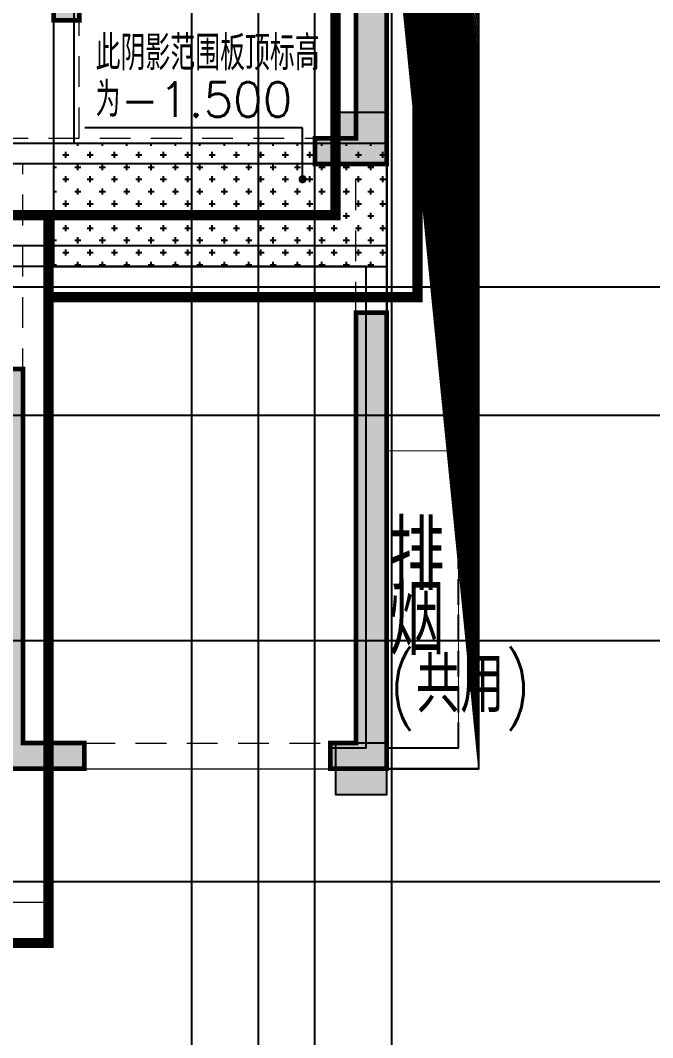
# Model space of a CAD drawing. Extents: x 369444 to 684549, y -549309 to 575337.
# Drawn here: x 434599 to 440770, y 180434 to 190357 of the extents above; entities that cross this region are included whole.
import ezdxf

# ---------------------------------------------------------------- set-up
doc = ezdxf.new("R2010")
doc.units = 0
doc.header["$LTSCALE"] = 1000
doc.header["$MEASUREMENT"] = 0
for name, pattern in [('__DASH', [0.35, 0.25, -0.1]), ('DASH', [0.35, 0.25, -0.1]), ('DOTE', [2.4200000000000004, 2, -0.2, 0.02, -0.2]), ('线型3', [500, 300, -200])]:
    doc.linetypes.add(name, pattern=pattern)
for name, color, linetype, lineweight in [('15077', 150, 'Continuous', 18), ('DOTE2', 122, 'DOTE', 9), ('TEXT', 7, 'Continuous', 13), ('梁', 4, 'Continuous', 18), ('梁虚线', 134, '线型3', 18)]:
    doc.layers.add(name, color=color, linetype=linetype, lineweight=lineweight)
for name, color, linetype in [('A-ANNO-IDEN-TEX', 3, 'Continuous'), ('COLUMN', 9, 'Continuous'), ('DOTE', 1, 'Continuous'), ('HATCH_通用填充', 8, 'Continuous'), ('WALL', 9, 'Continuous'), ('填充', 8, 'Continuous'), ('砼墙', 151, 'Continuous'), ('车库风井', 6, 'Continuous'), ('防火分区线', 7, 'Continuous')]:
    doc.layers.add(name, color=color, linetype=linetype)
doc.styles.add('_HZTXT', font='txt.shx', dxfattribs={"width": 0.8, "bigfont": 'HZTXT.shx'})
doc.styles.add('_TCH_DIM', font='SIMPLEX', dxfattribs={"bigfont": 'GBCBIG'})

# ---------------------------------------------------------------- blocks, each defined once
blk = doc.blocks.new('asdfsdgdhfjgh')
at = {"layer": 'WALL'}
h = blk.add_hatch(color=0, dxfattribs=at)
h.dxf.hatch_style = 1
h.paths.add_polyline_path([(-453473.588218689, -165868.9859981537), (-453473.588218689, -165368.9859981537), (-453973.588218689, -165368.9859981537), (-453973.588218689, -165868.9859981537)], flags=17)
h.paths.add_polyline_path([(-457773.588218689, -165868.9859981537), (-457773.588218689, -165368.9859981537), (-458273.588218689, -165368.9859981537), (-458273.588218689, -165868.9859981537)], flags=17)
h.paths.add_polyline_path([(-461323.588218689, -165868.9859981537), (-461323.588218689, -165368.9859981537), (-461823.588218689, -165368.9859981537), (-461823.588218689, -165868.9859981537)], flags=17)
h.paths.add_polyline_path([(-449123.588218689, -165868.9859981537), (-449123.588218689, -165368.9859981537), (-449673.588218689, -165368.9859981537), (-449673.588218689, -165868.9859981537)], flags=17)
h.paths.add_polyline_path([(-449673.588218689, -167568.9859981537), (-449423.588218689, -167568.9859981537), (-449423.588218689, -167168.9859981537), (-449823.588218689, -167168.9859981537), (-449823.588218689, -167568.9859981537)], flags=17)
h.paths.add_polyline_path([(-461773.588218689, -167568.9859981537), (-461623.588218689, -167568.9859981537), (-461623.588218689, -167168.9859981537), (-462023.588218689, -167168.9859981537), (-462023.588218689, -167568.9859981537)], flags=17)
h.paths.add_polyline_path([(-446923.588218689, -160968.9859981537), (-449123.588218689, -160968.9859981537), (-449123.588218689, -163168.9859981537), (-448573.588218689, -163168.9859981537), (-448573.588218689, -163368.9859981537), (-449373.588218689, -163368.9859981537), (-449373.588218689, -160718.9859981537), (-446723.588218689, -160718.9859981537), (-446723.588218689, -163368.9859981537), (-447473.588218689, -163368.9859981537), (-447473.588218689, -163168.9859981537), (-446923.588218689, -163168.9859981537)])
h.paths.add_polyline_path([(-457523.588218689, -170218.9859981537), (-458073.588218689, -170218.9859981537), (-458073.588218689, -169968.9859981537), (-457523.588218689, -169968.9859981537), (-457123.588218689, -169968.9859981537), (-457123.588218689, -170218.9859981537), (-457273.588218689, -170218.9859981537), (-457273.588218689, -173118.9859981537), (-459023.588218689, -173118.9859981537), (-459023.588218689, -172868.9859981537), (-457523.588218689, -172868.9859981537)])
h.paths.add_polyline_path([(-444223.588218689, -160968.9859981537), (-444873.588218689, -160968.9859981537), (-444873.588218689, -160718.9859981537), (-443973.588218689, -160718.9859981537), (-443973.588218689, -162518.9859981537), (-444223.588218689, -162518.9859981537)])
h.paths.add_polyline_path([(-466573.588218689, -160768.9859981537), (-467223.588218689, -160768.9859981537), (-467223.588218689, -162318.9859981537), (-467473.588218689, -162318.9859981537), (-467473.588218689, -160518.9859981537), (-466573.588218689, -160518.9859981537)])
h.paths.add_polyline_path([(-451573.588218689, -177468.9859981537), (-452423.588218689, -177468.9859981537), (-453123.588218689, -177468.9859981537), (-453123.588218689, -177218.9859981537), (-452673.588218689, -177218.9859981537), (-452673.588218689, -174268.9859981537), (-452423.588218689, -174268.9859981537), (-452423.588218689, -177218.9859981537), (-451573.588218689, -177218.9859981537)])
h.paths.add_polyline_path([(-459023.588218689, -177468.9859981537), (-459873.588218689, -177468.9859981537), (-459873.588218689, -177218.9859981537), (-459023.588218689, -177218.9859981537), (-459023.588218689, -174268.9859981537), (-458773.588218689, -174268.9859981537), (-458773.588218689, -177218.9859981537), (-458323.588218689, -177218.9859981537), (-458323.588218689, -177468.9859981537)])
h.paths.add_polyline_path([(-453373.588218689, -170218.9859981537), (-453923.588218689, -170218.9859981537), (-453923.588218689, -172868.9859981537), (-452423.588218689, -172868.9859981537), (-452423.588218689, -173118.9859981537), (-454173.588218689, -173118.9859981537), (-454173.588218689, -170218.9859981537), (-454323.588218689, -170218.9859981537), (-454323.588218689, -169968.9859981537), (-453923.588218689, -169968.9859981537), (-453373.588218689, -169968.9859981537)])
h.paths.add_polyline_path([(-437848.588218689, -169418.9859981537), (-438323.588218689, -169418.9859981537), (-438323.588218689, -171168.9859981537), (-438573.588218689, -171168.9859981537), (-438573.588218689, -169418.9859981537), (-438673.588218689, -169418.9859981537), (-438673.588218689, -169168.9859981537), (-438323.588218689, -169168.9859981537), (-437848.588218689, -169168.9859981537)])
h.paths.add_polyline_path([(-441623.588218689, -177468.9859981537), (-441923.588218689, -177468.9859981537), (-442323.588218689, -177468.9859981537), (-442323.588218689, -177218.9859981537), (-442173.588218689, -177218.9859981537), (-442173.588218689, -173868.9859981537), (-441923.588218689, -173868.9859981537), (-441923.588218689, -177218.9859981537), (-441623.588218689, -177218.9859981537)])
h.paths.add_polyline_path([(-445023.588218689, -177468.9859981537), (-446048.588218689, -177468.9859981537), (-446823.588218689, -177468.9859981537), (-446823.588218689, -177218.9859981537), (-446073.588218689, -177218.9859981537), (-446073.588218689, -173768.9859981537), (-445773.588218689, -173768.9859981537), (-445773.588218689, -177218.9859981537), (-445023.588218689, -177218.9859981537)])
h.paths.add_polyline_path([(-469273.588218689, -171768.9859981537), (-469273.588218689, -172568.9859981537), (-471373.588218689, -172568.9859981537), (-471373.588218689, -172318.9859981537), (-469523.588218689, -172318.9859981537), (-469523.588218689, -171768.9859981537)])
h.paths.add_polyline_path([(-461573.588218689, -163168.9859981537), (-462323.588218689, -163168.9859981537), (-462323.588218689, -160768.9859981537), (-464523.588218689, -160768.9859981537), (-464523.588218689, -162968.9859981537), (-463973.588218689, -162968.9859981537), (-463973.588218689, -163168.9859981537), (-464723.588218689, -163168.9859981537), (-464723.588218689, -160518.9859981537), (-462073.588218689, -160518.9859981537), (-462073.588218689, -162918.9859981537), (-461573.588218689, -162918.9859981537)])
h.paths.add_polyline_path([(-449673.588218689, -170218.9859981537), (-450123.588218689, -170218.9859981537), (-450123.588218689, -169968.9859981537), (-449423.588218689, -169968.9859981537), (-449423.588218689, -173118.9859981537), (-449673.588218689, -173118.9859981537)])
h.paths.add_polyline_path([(-461323.588218689, -170218.9859981537), (-461773.588218689, -170218.9859981537), (-461773.588218689, -173118.9859981537), (-462023.588218689, -173118.9859981537), (-462023.588218689, -169968.9859981537), (-461323.588218689, -169968.9859981537)])
h.paths.add_polyline_path([(-465648.588218689, -177468.9859981537), (-466423.588218689, -177468.9859981537), (-466423.588218689, -177218.9859981537), (-465673.588218689, -177218.9859981537), (-465673.588218689, -173768.9859981537), (-465373.588218689, -173768.9859981537), (-465373.588218689, -177218.9859981537), (-464623.588218689, -177218.9859981537), (-464623.588218689, -177468.9859981537)])
h.paths.add_polyline_path([(-469523.588218689, -177468.9859981537), (-469823.588218689, -177468.9859981537), (-469823.588218689, -177218.9859981537), (-469523.588218689, -177218.9859981537), (-469523.588218689, -173868.9859981537), (-469273.588218689, -173868.9859981537), (-469273.588218689, -177218.9859981537), (-469123.588218689, -177218.9859981537), (-469123.588218689, -177468.9859981537)])
h.paths.add_polyline_path([(-473123.588218689, -169418.9859981537), (-473598.588218689, -169418.9859981537), (-473598.588218689, -169168.9859981537), (-473123.588218689, -169168.9859981537), (-472773.588218689, -169168.9859981537), (-472773.588218689, -169418.9859981537), (-472873.588218689, -169418.9859981537), (-472873.588218689, -171168.9859981537), (-473123.588218689, -171168.9859981537)])
h.paths.add_polyline_path([(-435323.588218689, -178468.9859981537), (-435873.588218689, -178468.9859981537), (-435873.588218689, -178218.9859981537), (-435623.588218689, -178218.9859981537), (-435623.588218689, -174018.9859981537), (-435323.588218689, -174018.9859981537)])
h.paths.add_polyline_path([(-475573.588218689, -178468.9859981537), (-476123.588218689, -178468.9859981537), (-476123.588218689, -174018.9859981537), (-475823.588218689, -174018.9859981537), (-475823.588218689, -178218.9859981537), (-475573.588218689, -178218.9859981537)])
h.paths.add_polyline_path([(-443823.588218689, -169418.9859981537), (-444223.588218689, -169418.9859981537), (-444223.588218689, -165868.9859981537), (-444623.588218689, -165868.9859981537), (-444623.588218689, -165668.9859981537), (-443973.588218689, -165668.9859981537), (-443973.588218689, -169168.9859981537), (-443823.588218689, -169168.9859981537)])
h.paths.add_polyline_path([(-467223.588218689, -169418.9859981537), (-467623.588218689, -169418.9859981537), (-467623.588218689, -169168.9859981537), (-467473.588218689, -169168.9859981537), (-467473.588218689, -165668.9859981537), (-466773.588218689, -165668.9859981537), (-466773.588218689, -165868.9859981537), (-467223.588218689, -165868.9859981537)])
h.paths.add_polyline_path([(-439123.588218689, -177468.9859981537), (-439823.588218689, -177468.9859981537), (-439823.588218689, -177218.9859981537), (-439123.588218689, -177218.9859981537), (-439123.588218689, -174568.9859981537), (-438873.588218689, -174568.9859981537), (-438873.588218689, -177218.9859981537), (-438873.588218689, -178218.9859981537), (-438273.588218689, -178218.9859981537), (-438273.588218689, -178468.9859981537), (-439123.588218689, -178468.9859981537)])
h.paths.add_polyline_path([(-465373.588218689, -168068.9859981537), (-465373.588218689, -171568.9859981537), (-465673.588218689, -171568.9859981537), (-465673.588218689, -168068.9859981537)])
h.paths.add_polyline_path([(-471623.588218689, -177468.9859981537), (-472323.588218689, -177468.9859981537), (-472323.588218689, -178468.9859981537), (-473173.588218689, -178468.9859981537), (-473173.588218689, -178218.9859981537), (-472573.588218689, -178218.9859981537), (-472573.588218689, -177218.9859981537), (-472573.588218689, -174568.9859981537), (-472323.588218689, -174568.9859981537), (-472323.588218689, -177218.9859981537), (-471623.588218689, -177218.9859981537)])
h.paths.add_polyline_path([(-445773.588218689, -168068.9859981537), (-445773.588218689, -171568.9859981537), (-446073.588218689, -171568.9859981537), (-446073.588218689, -168068.9859981537)])
h.paths.add_polyline_path([(-449423.588218689, -177468.9859981537), (-449773.588218689, -177468.9859981537), (-449773.588218689, -177218.9859981537), (-449673.588218689, -177218.9859981537), (-449673.588218689, -174268.9859981537), (-449423.588218689, -174268.9859981537), (-449423.588218689, -177218.9859981537), (-449223.588218689, -177218.9859981537), (-449223.588218689, -177468.9859981537)])
h.paths.add_polyline_path([(-461673.588218689, -177468.9859981537), (-462023.588218689, -177468.9859981537), (-462223.588218689, -177468.9859981537), (-462223.588218689, -177218.9859981537), (-462023.588218689, -177218.9859981537), (-462023.588218689, -174268.9859981537), (-461773.588218689, -174268.9859981537), (-461773.588218689, -177218.9859981537), (-461673.588218689, -177218.9859981537)])
h.paths.add_polyline_path([(-435323.588218689, -172568.9859981537), (-436023.588218689, -172568.9859981537), (-436023.588218689, -172318.9859981537), (-435623.588218689, -172318.9859981537), (-435623.588218689, -169418.9859981537), (-435998.588218689, -169418.9859981537), (-435998.588218689, -169168.9859981537), (-435323.588218689, -169168.9859981537)])
h.paths.add_polyline_path([(-475423.588218689, -172568.9859981537), (-476123.588218689, -172568.9859981537), (-476123.588218689, -169168.9859981537), (-475448.588218689, -169168.9859981537), (-475448.588218689, -169418.9859981537), (-475823.588218689, -169418.9859981537), (-475823.588218689, -172318.9859981537), (-475423.588218689, -172318.9859981537)])
h.paths.add_polyline_path([(-442173.588218689, -169418.9859981537), (-442223.588218689, -169418.9859981537), (-442223.588218689, -169168.9859981537), (-441923.588218689, -169168.9859981537), (-441523.588218689, -169168.9859981537), (-441523.588218689, -169418.9859981537), (-441923.588218689, -169418.9859981537), (-441923.588218689, -170268.9859981537), (-442173.588218689, -170268.9859981537)])
h.paths.add_polyline_path([(-469223.588218689, -169418.9859981537), (-469273.588218689, -169418.9859981537), (-469273.588218689, -170268.9859981537), (-469523.588218689, -170268.9859981537), (-469523.588218689, -169418.9859981537), (-469923.588218689, -169418.9859981537), (-469923.588218689, -169168.9859981537), (-469523.588218689, -169168.9859981537), (-469223.588218689, -169168.9859981537)])
h.paths.add_polyline_path([(-440073.588218689, -172568.9859981537), (-442173.588218689, -172568.9859981537), (-442173.588218689, -171768.9859981537), (-441923.588218689, -171768.9859981537), (-441923.588218689, -172318.9859981537), (-440073.588218689, -172318.9859981537)])
edge = h.paths.add_edge_path()
edge.add_line((-461823.588218689, -163168.9859981537), (-461823.588218689, -163268.9859981043))
edge.add_line((-461823.588218689, -163268.9859981537), (-461573.588218689, -163268.9859981542))
edge.add_line((-461573.588218689, -163268.9859981537), (-461573.5882186927, -163168.9859982026))
edge.add_line((-461773.588218689, -167568.9859981537), (-461773.588218689, -168318.9859981537))
edge.add_line((-461773.588218689, -168318.9859981537), (-463823.588218689, -168318.9859981537))
edge.add_line((-463823.588218689, -168318.9859981537), (-463823.588218689, -168068.9859981537))
edge.add_line((-463823.588218689, -168068.9859981537), (-462023.588218689, -168068.9859981537))
edge.add_line((-462023.588218689, -168068.9859981537), (-462023.588218689, -167568.9859981537))
edge.add_line((-449423.588218689, -167568.9859981537), (-449423.588218689, -168068.9859981537))
edge.add_line((-449423.588218689, -168068.9859981537), (-447623.588218689, -168068.9859981537))
edge.add_line((-447623.588218689, -168068.9859981537), (-447623.588218689, -168318.9859981537))
edge.add_line((-447623.588218689, -168318.9859981537), (-449673.588218689, -168318.9859981537))
edge.add_line((-449673.588218689, -168318.9859981537), (-449673.588218689, -167568.9859981537))
h.paths.add_polyline_path([(-462023.588218689, -168318.9859981537), (-461773.588218689, -168318.9859981537), (-461773.588218689, -167568.9859981537), (-462023.588218689, -167568.9859981537)], flags=16)
h.paths.add_polyline_path([(-463823.588218689, -168318.9859981537), (-462023.588218689, -168318.9859981537), (-462023.588218689, -168068.9859981537), (-463823.588218689, -168068.9859981537)], flags=16)
h.paths.add_polyline_path([(-449673.588218689, -168068.9859981537), (-449423.588218689, -168068.9859981537), (-449423.588218689, -167568.9859981537), (-449673.588218689, -167568.9859981537)], flags=16)
h.paths.add_polyline_path([(-449673.588218689, -168318.9859981537), (-447623.588218689, -168318.9859981537), (-447623.588218689, -168068.9859981537), (-449673.588218689, -168068.9859981537)], flags=16)
h.paths.add_polyline_path([(-461823.588218689, -163268.9859981537), (-461573.588218689, -163268.9859981537), (-461573.588218689, -163168.9859981537), (-461823.588218689, -163168.9859981537)], flags=16)
at = {"layer": 'WALL', "color": 0}
for points in [[(-435323.588218689, -172568.9859981537), (-436023.588218689, -172568.9859981537), (-436023.588218689, -172318.9859981537), (-435623.588218689, -172318.9859981537), (-435623.588218689, -169418.9859981537), (-435998.588218689, -169418.9859981537), (-435998.588218689, -169168.9859981537), (-435323.588218689, -169168.9859981537)], [(-435323.588218689, -178468.9859981537), (-435873.588218689, -178468.9859981537), (-435873.588218689, -178218.9859981537), (-435623.588218689, -178218.9859981537), (-435623.588218689, -174018.9859981537), (-435323.588218689, -174018.9859981537)], [(-439123.588218689, -177468.9859981537), (-439823.588218689, -177468.9859981537), (-439823.588218689, -177218.9859981537), (-439123.588218689, -177218.9859981537), (-439123.588218689, -174568.9859981537), (-438873.588218689, -174568.9859981537), (-438873.588218689, -177218.9859981537), (-438873.588218689, -178218.9859981537), (-438273.588218689, -178218.9859981537), (-438273.588218689, -178468.9859981537), (-439123.588218689, -178468.9859981537)]]:
    blk.add_lwpolyline(points, close=True, dxfattribs=at)
blk = doc.blocks.new('sdgsdfdfjgfkhj')
at = {"layer": 'WALL'}
h = blk.add_hatch(color=256, dxfattribs=at)
h.dxf.hatch_style = 1
h.paths.add_polyline_path([(-239421.1836854629, -206727.0359099763), (-239421.1836854629, -206227.0359099763), (-239671.1836854629, -206227.0359099763), (-239921.1836854629, -206227.0359099763), (-239921.1836854629, -206727.0359099763), (-239671.1836854629, -206727.0359099763)])
h.paths.add_polyline_path([(-252121.1836854629, -206727.0359099763), (-252121.1836854629, -206227.0359099763), (-252371.1836854629, -206227.0359099763), (-252621.1836854629, -206227.0359099763), (-252621.1836854629, -206727.0359099763), (-252371.1836854629, -206727.0359099763)])
h.paths.add_polyline_path([(-225621.1836854629, -213977.0202849763), (-225621.1836854629, -213477.0202849763), (-226121.1836854629, -213477.0202849763), (-226121.1836854629, -213727.0202849763), (-226121.1836854629, -213977.0202849763), (-225921.1836854629, -213977.0202849763)])
h.paths.add_polyline_path([(-230821.1836854629, -213977.0202849763), (-230821.1836854629, -213477.0202849763), (-231321.1836854629, -213477.0202849763), (-231321.1836854629, -213977.0202849763)])
h.paths.add_polyline_path([(-260721.1836854629, -213977.0202849763), (-260721.1836854629, -213477.0202849763), (-261221.1836854629, -213477.0202849763), (-261221.1836854629, -213977.0202849763)])
h.paths.add_polyline_path([(-263171.1836854629, -213977.0202849763), (-263171.1836854629, -213727.0202849763), (-263171.1836854629, -213477.0202849763), (-263671.1836854629, -213477.0202849763), (-263671.1836854629, -213727.0202849763), (-263671.1836854629, -213977.0202849763), (-263421.1836854629, -213977.0202849763)])
h.paths.add_polyline_path([(-265921.1836854629, -213977.0202849763), (-265921.1836854629, -213727.0202849763), (-265921.1836854629, -213477.0202849763), (-266421.1836854629, -213477.0202849763), (-266421.1836854629, -213977.0202849763), (-266121.1836854629, -213977.0202849763)])
h.paths.add_polyline_path([(-225621.1836854629, -217127.0202849763), (-225621.1836854629, -216627.0202849763), (-225921.1836854629, -216627.0202849763), (-226121.1836854629, -216627.0202849763), (-226121.1836854629, -216877.0202849763), (-226121.1836854629, -217127.0202849763)])
h.paths.add_polyline_path([(-225621.1836854629, -223277.0202849763), (-225621.1836854629, -222777.0202849763), (-225921.1836854629, -222777.0202849763), (-226121.1836854629, -222777.0202849763), (-226121.1836854629, -223027.0202849763), (-226121.1836854629, -223277.0202849763)])
h.paths.add_polyline_path([(-262621.1836854629, -223277.0202849763), (-262621.1836854629, -222777.0202849763), (-262871.1836854629, -222777.0202849763), (-263121.1836854629, -222777.0202849763), (-263121.1836854629, -223027.0202849763), (-263121.1836854629, -223277.0202849763)])
h.paths.add_polyline_path([(-265921.1914979629, -223277.0202849763), (-265921.1914979629, -223027.0202849763), (-265921.1914979629, -222777.0202849763), (-266121.1914979629, -222777.0202849763), (-266421.1914979629, -222777.0202849763), (-266421.1914979629, -223277.0202849763)])
for points in [[(-225621.1836854629, -217127.0202849763), (-225621.1836854629, -216627.0202849763), (-225921.1836854629, -216627.0202849763), (-226121.1836854629, -216627.0202849763), (-226121.1836854629, -216877.0202849763), (-226121.1836854629, -217127.0202849763)], [(-225621.1836854629, -223277.0202849763), (-225621.1836854629, -222777.0202849763), (-225921.1836854629, -222777.0202849763), (-226121.1836854629, -222777.0202849763), (-226121.1836854629, -223027.0202849763), (-226121.1836854629, -223277.0202849763)]]:
    blk.add_lwpolyline(points, close=True, dxfattribs=at)
blk = doc.blocks.new('column500')
h = blk.add_hatch(color=0)
h.dxf.hatch_style = 1
h.paths.add_polyline_path([(-216380.9106832733, -381439.8896648251), (-215880.9106832733, -381439.8896648251), (-215880.9106832733, -380939.8896648251), (-216380.9106832733, -380939.8896648251)])
at = {"color": 0}
blk.add_lwpolyline([(-216380.9106832733, -381439.8896648251), (-215880.9106832733, -381439.8896648251), (-215880.9106832733, -380939.8896648251), (-216380.9106832733, -380939.8896648251)], close=True, dxfattribs=at)
blk = doc.blocks.new('FT-289130552', base_point=(-13757.82863614367, 881.01331902534))
at = {"layer": '梁', "color": 0, "lineweight": 18, "ltscale": 0.9999999776482582}
for p, q in [((27042.17136385618, 6131.013319025282), (27042.17136385618, 7581.013319025282)), ((24092.17136385618, 1681.013319025282), (26492.17136385618, 1681.013319025282))]:
    blk.add_line(p, q, dxfattribs=at)
at = {"layer": '梁虚线', "color": 0, "lineweight": 18, "ltscale": 0.001}
for p, q in [((23792.17136385618, 7831.013319025282), (23792.17136385618, 8981.013319025282)), ((24042.17136385618, 7831.013319025282), (24042.17136385618, 8981.013319025282)), ((22242.17136385618, 7831.013319025282), (26342.17136385618, 7831.013319025282)), ((22242.17136385618, 7581.013319025282), (26342.17136385618, 7581.013319025282)), ((23492.17136385618, 5481.013319025282), (23492.17136385618, 7581.013319025282)), ((26742.17136385618, 6131.013319025282), (26742.17136385618, 7581.013319025282)), ((24092.17136385618, 1931.013319025282), (26492.17136385618, 1931.013319025282))]:
    blk.add_line(p, q, dxfattribs=at)
at = {"layer": '砼墙', "color": 0, "ltscale": 0.9999999776482582, "const_width": 45}
for points in [[(24517.17136385618, 10731.01331902528), (24042.17136385618, 10731.01331902528), (24042.17136385618, 8981.013319025282), (23792.17136385618, 8981.013319025282), (23792.17136385618, 10731.01331902528), (23692.17136385618, 10731.01331902528), (23692.17136385618, 10981.01331902528), (24042.17136385618, 10981.01331902528), (24517.17136385618, 10981.01331902528)], [(27042.17136385618, 7581.013319025282), (26342.17136385618, 7581.013319025282), (26342.17136385618, 7831.013319025282), (26742.17136385618, 7831.013319025282), (26742.17136385618, 10731.01331902528), (26367.17136385618, 10731.01331902528), (26367.17136385618, 10981.01331902528), (27042.17136385618, 10981.01331902528)], [(27042.17136385618, 1681.013319025282), (26492.17136385618, 1681.013319025282), (26492.17136385618, 1931.013319025282), (26742.17136385618, 1931.013319025282), (26742.17136385618, 6131.013319025282), (27042.17136385618, 6131.013319025282)], [(23242.17136385618, 2681.013319025282), (22542.17136385618, 2681.013319025282), (22542.17136385618, 2931.013319025282), (23242.17136385618, 2931.013319025282), (23242.17136385618, 5581.013319025282), (23492.17136385618, 5581.013319025282), (23492.17136385618, 2931.013319025282), (23492.17136385618, 1931.013319025282), (24092.17136385618, 1931.013319025282), (24092.17136385618, 1681.013319025282), (23242.17136385618, 1681.013319025282)]]:
    blk.add_lwpolyline(points, close=True, dxfattribs=at)

msp = doc.modelspace()

# ---------------------------------------------------------------- hatches: boundary and pattern name
at = {"layer": 'HATCH_通用填充'}
h = msp.add_hatch(dxfattribs=at)
h.set_pattern_fill('CROSS', color=256, scale=75)
h.set_pattern_definition([(0, (580268.8887948971, 412405.9767298389), (119.0625, 119.0625), [59.53125, -178.59375]), (90, (580298.6544198971, 412376.2111048389), (-119.0625, 119.0625), [59.53125, -178.59375])])
h.paths.add_polyline_path([(438174.4788598996, 189156.975602119), (434924.4845895749, 189156.975602119), (434924.4845895749, 187956.9757108379), (438174.4788598996, 187956.9757108379)])
at = {"layer": '填充', "ltscale": 6}
h = msp.add_hatch(dxfattribs=at)
h.set_pattern_fill('ANSI31', color=256, scale=150, style=0)
h.set_pattern_definition([(45, (-38490348839.55416, -3905094473.396026), (-168.3798022700466, 168.3798022700466), [])])
h.paths.add_polyline_path([(439074.4845895749, 194856.9725842166), (437924.4789743405, 194856.9725837398), (437924.4789743405, 194656.9725837398), (437924.4789743405, 192606.975602119), (438174.4845895749, 192606.975602119), (438174.4830560666, 183056.8993210483), (439074.4845895749, 183056.8993210483)])

# ---------------------------------------------------------------- linework, layer by layer
at = {"layer": 'A-ANNO-IDEN-TEX'}
for p, q in [((437353.8772592526, 189309.8824882198), (435228.326157568, 189309.8824882198)), ((437353.8772592526, 188807.0616774249), (437353.8772592526, 189309.8824882198))]:
    msp.add_line(p, q, dxfattribs=at)
at = {"layer": 'A-ANNO-IDEN-TEX', "const_width": 40}
msp.add_lwpolyline([(437353.8772592526, 188787.0616774249, 1), (437353.8772592526, 188827.0616774249, 1)], format="xyb", close=True, dxfattribs=at)
at = {"layer": 'DOTE', "color": 8}
for p, q in [((436274.4827203732, 59364.2341589618), (436274.4827203732, 476704.7720441509)), ((436924.4828500729, 59364.2341589618), (436924.4828500729, 476704.7720441509)), ((437474.4826822262, 59364.2341589618), (437474.4826822262, 261806.9745316196)), ((438224.4829339962, 59364.2341589618), (438224.4829339962, 261806.9745316196))]:
    msp.add_line(p, q, dxfattribs=at)
at = {"layer": 'DOTE', "color": 8, "lineweight": -2}
for p, q in [((377844.3968133908, 187756.9742908168), (624570.9457254391, 187756.9742908168)), ((377844.3968133908, 186506.9744567561), (624570.9457254391, 186506.9744567561)), ((377844.3968210202, 184306.9745182681), (624570.9457330685, 184306.9745182681)), ((377844.3968133908, 181956.9744257617), (624570.9457254391, 181956.9744257617))]:
    msp.add_line(p, q, dxfattribs=at)
at = {"layer": 'DOTE2', "linetype": 'DOTE', "ltscale": 0.5}
msp.add_lwpolyline([(430428.4683084469, 181756.9775547672), (434881.6355600338, 181756.9775547672)], dxfattribs=at)
at = {"layer": 'HATCH_通用填充'}
msp.add_lwpolyline([(438174.4788598996, 189156.975602119), (434924.4845895749, 189156.975602119), (434924.4845895749, 187956.9757108379), (438174.4788598996, 187956.9757108379)], close=True, dxfattribs=at)
at = {"layer": 'WALL', "linetype": '__DASH'}
for p, q in [((438874.4845895749, 183256.975602119), (438874.4845895749, 194656.9725842166)), ((439074.4845895749, 183056.975602119), (439074.4845895749, 194656.97454211))]:
    msp.add_line(p, q, dxfattribs=at)
at = {"layer": 'WALL'}
for p, q in [((434924.4845895749, 192356.975602119), (434924.4845895749, 189156.9756006885)), ((435124.4845895749, 189156.9756006885), (435124.4845895749, 192356.975602119)), ((434924.4845895749, 189156.9756006885), (431374.4845895749, 189156.975599258)), ((438174.4789743405, 189156.975602119), (435124.4845895749, 189156.9756006885)), ((438174.4789743405, 188956.975602119), (438174.4789743405, 189156.975602119)), ((435024.4845895749, 188956.9756006885), (431574.4845895749, 188956.975599258)), ((437974.4789743405, 188956.975602119), (435024.4845895749, 188956.9756006885)), ((437974.4789743405, 188956.975602119), (437974.4789743405, 188956.975602119)), ((437974.4789743405, 188956.975602119), (438174.4789743405, 188956.975602119)), ((438174.4784021359, 188156.975710361), (431574.4845895749, 188156.9757117915)), ((438174.4847116452, 183056.975602119), (438174.4784021359, 188156.975710361)), ((437974.4786462765, 187956.975710361), (431574.4845895749, 187956.9757117915)), ((437974.4844675045, 183256.975602119), (437974.4786462765, 187956.975710361)), ((437974.4844675045, 183256.975602119), (437624.4845895749, 183256.975602119)), ((437624.4845895749, 183056.975602119), (437624.4845895749, 183256.975602119)), ((438174.4847116452, 183056.975602119), (437624.4845895749, 183056.975602119))]:
    msp.add_line(p, q, dxfattribs=at)
at = {"layer": 'WALL', "linetype": 'ByBlock'}
for p, q in [((438874.4845895749, 183256.975602119), (438174.4844675045, 183256.975602119)), ((439074.4845895749, 183056.975602119), (438174.4847116452, 183056.975602119))]:
    msp.add_line(p, q, dxfattribs=at)
at = {"layer": '填充', "ltscale": 6}
msp.add_lwpolyline([(439074.4845895749, 194856.9725842166), (437924.4789743405, 194856.9725837398), (437924.4789743405, 194656.9725837398), (437924.4789743405, 192606.975602119), (438174.4845895749, 192606.975602119), (438174.4830560666, 183056.8993210483), (439074.4845895749, 183056.8993210483)], close=True, dxfattribs=at)
at = {"layer": '车库风井', "linetype": 'DASH', "const_width": 10}
msp.add_lwpolyline([(438174.4844675045, 186157.4325546909), (438874.4844675045, 186157.4325546909), (438874.4844675045, 183256.9775600124), (438174.4844675045, 183256.9775600124)], close=True, dxfattribs=at)
at = {"layer": '防火分区线', "color": 2, "linetype": 'DASH', "ltscale": 8, "const_width": 100}
for points in [[(489224.4829339962, 168205.3880090404), (490824.4831018429, 174305.3880338359), (490824.4831018429, 179856.9255819011), (475127.0155878048, 179858.8457517314), (475226.4995737057, 196156.9745635677), (437424.4789743405, 196156.9745635677), (437424.4789743405, 191878.3517532039), (437674.4789285641, 191870.0452599216), (437674.4785623532, 188456.9776682544), (434074.4845895749, 188456.9776682544), (434074.4845895749, 182156.9770989108), (431245.5504617672, 182156.973877399), (429624.4830484372, 175505.0111040759), (429624.4830560666, 169956.9745087314)], [(489224.4829339962, 168205.3880090404), (490824.4831018429, 174305.3880338359), (490824.4831018429, 179856.9255819011), (475127.0155878048, 179858.8457517314), (475226.4995737057, 196156.9745635677), (437424.4789743405, 196156.9745635677), (437424.4789743405, 191878.3517532039), (437674.4789285641, 191870.0452599216), (437674.4785623532, 188456.9776682544), (434074.4845895749, 188456.9776682544), (434074.4845895749, 182156.9770989108), (431245.5504617672, 182156.973877399), (429624.4830484372, 175505.0111040759), (429624.4830560666, 169956.9745087314)], [(488424.4829339962, 168308.5610160518), (490024.4831018429, 174408.5610408473), (490024.4831018429, 179057.0234350848), (474322.1180734616, 179058.9442038226), (474421.6014566403, 195356.9745635677), (438224.4789743405, 195356.9745635677), (438224.4789743405, 192652.2124347377), (438474.4790124875, 192643.9059385944), (438474.4784784298, 187656.9776682544), (434874.4845895749, 187656.9776682544), (434874.4845895749, 181356.9780101466), (431874.0053567868, 181356.9745931316), (430424.4830484372, 175408.9379019428), (430424.4830560666, 170756.9745087314)]]:
    msp.add_lwpolyline(points, dxfattribs=at)
at = {"layer": '防火分区线', "linetype": '__DASH', "lineweight": -2, "ltscale": 8, "const_width": 100}
msp.add_lwpolyline([(395117.8036661129, 177656.9744915653), (397174.4845895749, 182144.2778401065), (397174.4845895749, 187056.9776301074), (401324.4845743161, 187056.9776301074), (401324.4847116452, 183756.9744434047), (403824.4847116452, 183756.9744434047), (403824.4845743161, 187056.9776286769), (411874.4845895749, 187056.9776177097), (411874.4845895749, 181656.974518745), (414324.4845895749, 181656.974518745), (414324.4845895749, 187056.9776282001), (421224.4845895749, 187056.9776286769), (421224.4845895749, 181656.9745788265), (423674.4845895749, 181656.9745783496), (423674.4845895749, 187056.977613895), (431074.4845895749, 187056.9776291538), (431074.4845895749, 188456.9776696849), (434874.4845895749, 188456.9776701618), (434874.4845895749, 181356.9775547672), (431871.3366861325, 181356.9775547672), (431871.247239111, 181345.6568431545), (430424.4830484372, 175408.9379663158), (430424.4830484372, 170756.9745087314)], dxfattribs=at)

# ---------------------------------------------------------------- block references
at = {"layer": '15077', "color": 8}
msp.add_blockref('FT-289130552', (397374.4845929252, 182256.9588802345), dxfattribs=at)
at = {"layer": 'COLUMN', "color": 8, "rotation": 270}
for p in [(819114.3727655392, -26924.01802352187), (819114.3727197628, -33074.0094042134)]:
    msp.add_blockref('column500', p, dxfattribs=at)
at = {"layer": 'WALL', "color": 8}
msp.add_blockref('asdfsdgdhfjgh', (873498.0728082638, 361525.9616002727, 14.014), dxfattribs=at)
at = {"layer": 'WALL'}
msp.add_blockref('sdgsdfdfjgfkhj', (663795.6682748776, 406083.9958872485, 14.014), dxfattribs=at)

# ---------------------------------------------------------------- texts
at = {"layer": 'A-ANNO-IDEN-TEX', "color": 7, "style": '_TCH_DIM'}
for s, p in [('此阴影范围板顶标高', (435333.326157568, 189869.8824882198, 14.014)), ('为-1.500', (435333.326157568, 189414.8824882198, 14.014))]:
    msp.add_text(s, height=337.5886524822695, dxfattribs=at).set_placement(p)
at = {"layer": 'TEXT', "color": 2, "style": '_HZTXT', "width": 0.8}
for s, p in [('排', (438198.7025003415, 184799.373524158)), ('烟', (438198.7025003415, 184168.7731938052))]:
    msp.add_text(s, height=675, dxfattribs=at).set_placement(p)
at = {"layer": 'TEXT', "color": 4, "style": '_HZTXT', "width": 0.8}
msp.add_text('(共用)', height=540, dxfattribs=at).set_placement((438200.6462945919, 183605.9878549266))

doc.saveas('drawing.dxf')
